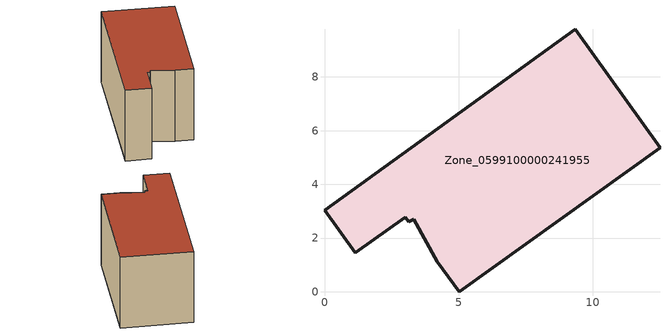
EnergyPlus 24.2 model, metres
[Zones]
Zone_0599100000241955
 floor ground (C_G): 3.02,2.78 1.15,1.45 0,3.04 9.35,9.78 12.5,5.37 5.02,0 4.21,1.12 3.32,2.7 3.14,2.61 z0
 wall outside (C_F): 9.35,9.78 0,3.04 1.15,1.45 3.02,2.78 3.14,2.61 3.32,2.7 4.21,1.12 5.02,0 12.5,5.37 9.35,9.78 z0:5.96
 roof outside (C_R): 3.32,2.7 4.21,1.12 5.02,0 12.5,5.37 9.35,9.78 0,3.04 1.15,1.45 3.02,2.78 3.14,2.61 z5.96
[BUILDING]
Pand.0599100000241955: North Axis=0; Terrain=City; Loads Convergence Tolerance Value=0.04; Temperature Convergence Tolerance Value=0.4; Solar Distribution=FullExterior; Maximum Number of Warmup Days=25; Minimum Number of Warmup Days=1
[Site:Location]
Rotterdam.The.Hague.AP_ZH_NLD Design_Conditions: Latitude=51.96; Longitude=4.45; Time Zone=1; Elevation=-4.5
[SITE:GROUNDTEMPERATURE:BUILDINGSURFACE]
18, 18, 18, 18, 18, 18, 18, 18, 18, 18, 18, 18
[MATERIAL] Thermal Absorptance=0.9; Solar Absorptance=0.7; Visible Absorptance=0.7
Name | Roughness | Thickness | Conductivity | Density | Specific Heat
G.TI.1975-1991 | MediumSmooth | 0.15 | 0.288461 | 540 | 1210
F.TI.1975-1991 | Rough | 0.3 | 0.230769 | 1920 | 840
R.TI.1975-1991 | MediumRough | 0.2 | 0.153846 | 1500 | 1000
[CONSTRUCTION]
C_G: G.TI.1975-1991
C_F: F.TI.1975-1991
C_R: R.TI.1975-1991
[ZONE]
Zone_0599100000241955: Type=1; Multiplier=1; Ceiling Height=Autocalculate; Volume=Autocalculate; Floor Area=autocalculate; Part of Total Floor Area=Yes
[ZONEINFILTRATION:DESIGNFLOWRATE]
Infil_Zone_0599100000241955: Zone or ZoneList or Space or SpaceList=Zone_0599100000241955; Schedule=AlwaysOn; Design Flow Rate Calculation Method=Flow/Area; Flow Rate per Floor Area=0.003; Constant Term Coefficient=1; Temperature Term Coefficient=0; Velocity Term Coefficient=0; Velocity Squared Term Coefficient=0
[HVACTEMPLATE:ZONE:IDEALLOADSAIRSYSTEM]
Zone_0599100000241955: Maximum Heating Supply Air Temperature=50; Minimum Cooling Supply Air Temperature=13; Maximum Heating Supply Air Humidity Ratio=0.0156; Minimum Cooling Supply Air Humidity Ratio=0.0077; Heating Limit=NoLimit; Cooling Limit=NoLimit; Dehumidification Control Type=ConstantSensibleHeatRatio; Cooling Sensible Heat Ratio=0.7; Dehumidification Setpoint=60; Humidification Control Type=None; Humidification Setpoint=30; Outdoor Air Method=None; Outdoor Air Flow Rate per Person=0.00944; Outdoor Air Flow Rate per Zone Floor Area=0; Outdoor Air Flow Rate per Zone=0; Demand Controlled Ventilation Type=None; Outdoor Air Economizer Type=NoEconomizer; Heat Recovery Type=None; Sensible Heat Recovery Effectiveness=0.7; Latent Heat Recovery Effectiveness=0.65
[ZONECONTROL:THERMOSTAT]
ThermostatControl_Zone_0599100000241955: Zone or ZoneList=Zone_0599100000241955; Control Type Schedule=DualSetpointControlType; Control 1=Thermostat_Zone_0599100000241955; Temperature Difference Between Cutout And Setpoint=0
[THERMOSTATSETPOINT:DUALSETPOINT]
Thermostat_Zone_0599100000241955: Heating Setpoint Temperature Schedule=HeatingSetpoint_Zone_0599100000241955; Cooling Setpoint Temperature Schedule=CoolingSetpoint_Zone_0599100000241955
[SCHEDULE:COMPACT]
HeatingSetpoint_Zone_0599100000241955: Through: 12/31, For: AllDays, Until: 24:00, 21
CoolingSetpoint_Zone_0599100000241955: Through: 12/31, For: AllDays, Until: 24:00, 24
DualSetpointControlType: Through: 12/31, For: AllDays, Until: 24:00, 4
AlwaysOn: Through: 12/31, For: AllDays, Until: 24:00, 1
